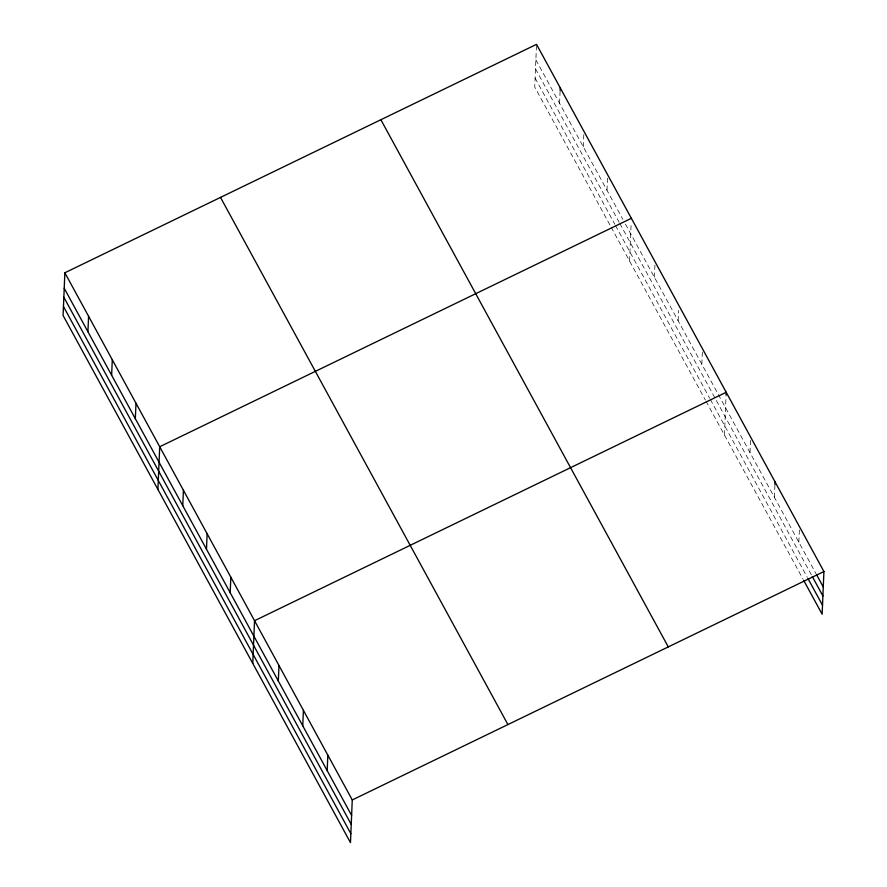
<?xml version="1.0" encoding="UTF-8"?>
<svg xmlns="http://www.w3.org/2000/svg" width="887" height="887" viewBox="0 0 887 887"><rect width="100%" height="100%" fill="white"/><g stroke="black" fill="none" stroke-linecap="round" stroke-linejoin="round"><path stroke-width="0.67" stroke-dasharray="4.43 3.33" d="M536.469 45.636L534.739 87.048L610.478 225.974M559.586 103.313L560.129 90.419M583.291 146.81L583.89 132.629M607.007 190.306L607.606 176.114M629.57 261.011L631.145 223.48M654.429 277.287L655.072 261.809M678.134 320.772L678.566 310.461M701.85 364.269L702.437 350.077M724.413 434.985L726.098 394.859M749.992 452.57L750.635 437.091M774.418 497.374L774.961 484.479M798.843 542.19L799.442 527.998M535.87 59.828L622.818 219.3M625.446 224.123L717.65 393.263M718.315 394.471L816.007 573.678M535.493 68.809L619.148 222.238M619.802 223.446L811.672 575.397M535.105 78.067L614.802 224.245M615.467 225.453L709.644 398.208M710.31 399.416L807.325 577.382M611.132 227.183L705.32 399.948M705.974 401.157L802.99 579.1"/><path stroke-width="1.33" d="M64.862 272.775L63.077 315.473L350.476 842.65L352.261 799.952L64.862 272.775L536.524 44.35L823.923 571.527L822.138 614.225L803.644 580.309M87.924 331.749L88.578 316.271M111.64 375.234L112.283 359.767M135.345 418.731L135.999 403.252M157.919 489.447L159.704 446.749L631.367 218.313M182.766 505.712L183.421 490.234M206.483 549.208L207.126 533.73M230.188 592.693L230.842 577.226M252.762 663.409L254.547 620.712L726.209 392.287L726.098 394.859M278.33 680.994L278.984 665.527M302.755 725.81L303.409 710.332M327.192 770.615L327.835 755.147M560.129 90.419L560.229 87.846M774.961 484.479L775.061 481.907M352.261 799.952L823.923 571.527M816.672 574.887L823.269 586.994M812.337 576.605L822.903 595.986M807.979 578.59L822.515 605.233M380.878 119.734L668.277 646.9M220.508 197.402L507.918 724.568M64.219 288.253L351.618 815.43M63.842 297.234L351.241 824.411M63.454 306.492L350.853 833.669"/></g></svg>
